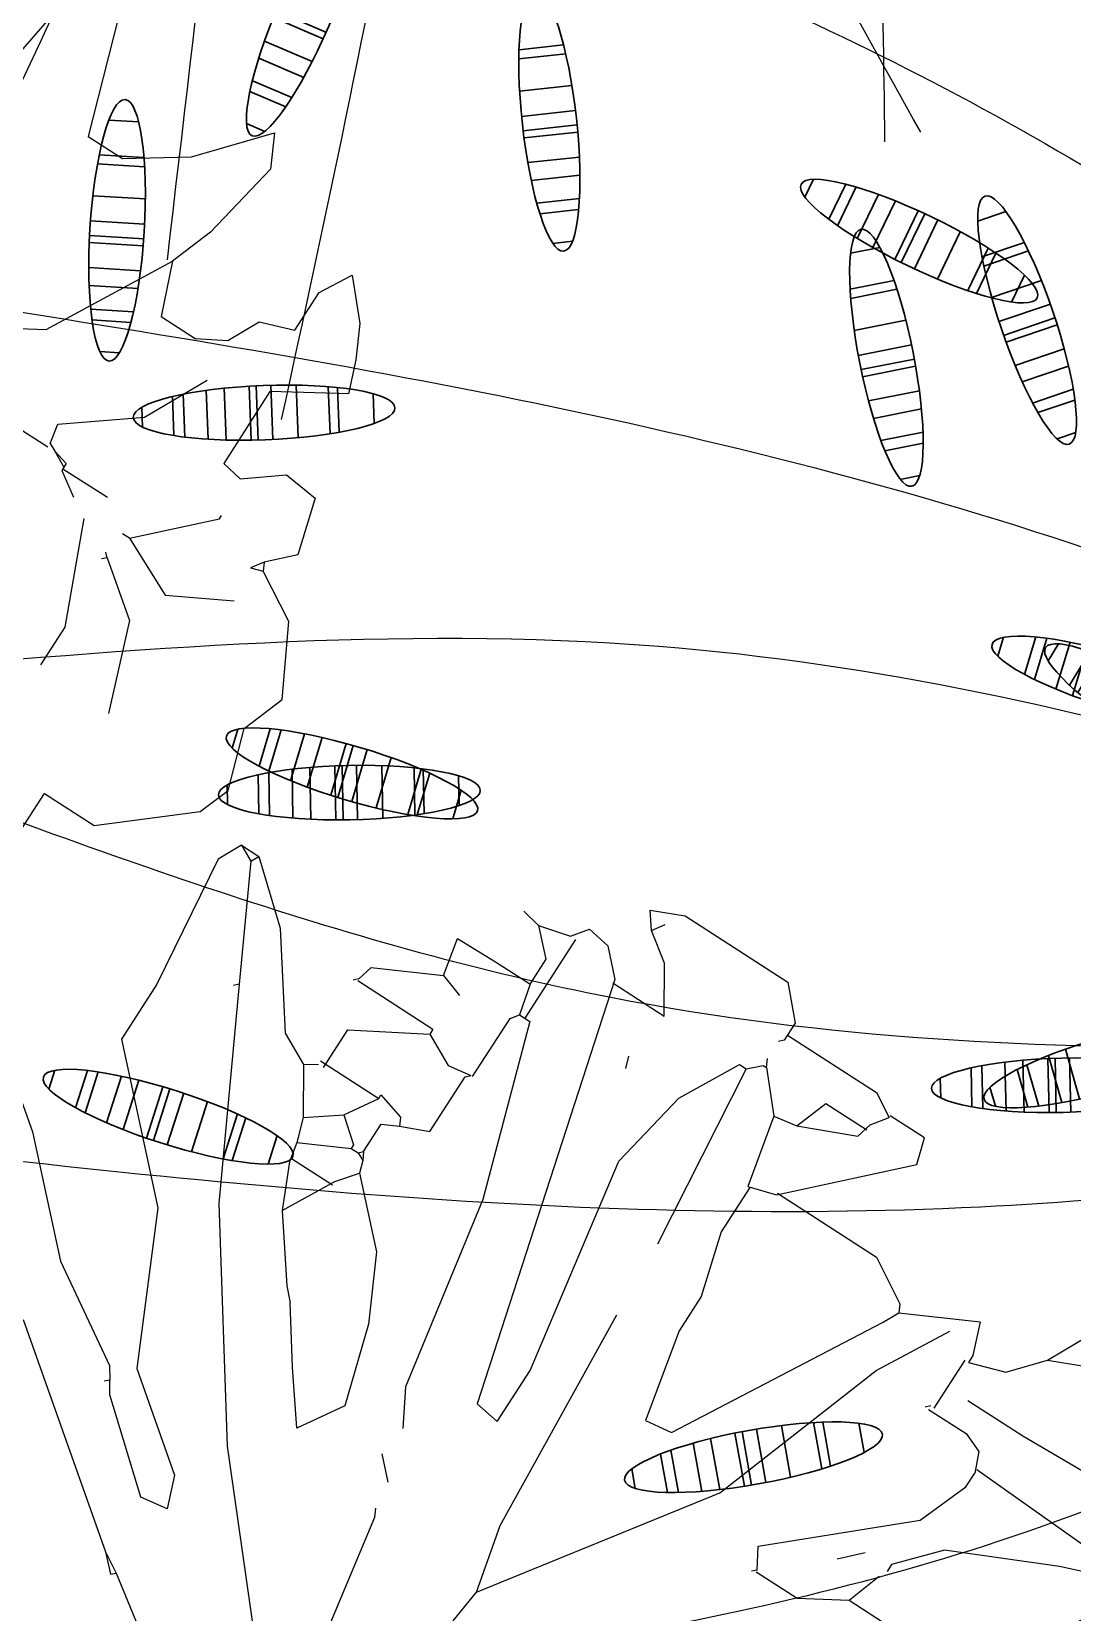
# Model space of a CAD drawing. Header units: metres. Extents: x 1769 to 3632, y 809 to 2652.
# Drawn here: x 2738.8378 to 2738.9946, y 1806.3781 to 1806.6162 of the extents above; entities that cross this region are included whole.
import ezdxf

# ---------------------------------------------------------------- set-up
doc = ezdxf.new("R2010")
doc.units = ezdxf.units.M
doc.header["$LTSCALE"] = 10
doc.layers.add('A-ELEV0', color=7, linetype='Continuous')
doc.layers.add('L-PLNT', color=66, linetype='Continuous')
doc.layers.add('Vegetation - Trees', color=64, linetype='Continuous', lineweight=30)

# ---------------------------------------------------------------- blocks, each defined once
blk = doc.blocks.new('*U110')
at = {"layer": 'Vegetation - Trees'}
for p, q in [((-5.13, 11.36), (-3.23, 12.04)), ((-4.99, 8.06), (-1.24, 9.4)), ((-4.81, 6.96), (-0.69, 8.43)), ((-4.3, 4.62), (0.4, 6.3)), ((-3.82, 2.85), (1.15, 4.62)), ((-3.82, 2.85), (1.15, 4.62)), ((-3.07, 0.42), (2.11, 2.27)), ((-2.84, -0.28), (2.37, 1.58)), ((-2.84, -0.28), (2.37, 1.58)), ((-2.34, -1.67), (2.87, 0.19)), ((-1.39, -4.07), (3.65, -2.26)), ((-0.03, -7.06), (4.49, -5.44)), ((0.4, -7.9), (4.69, -6.36)), ((2.32, -11.02), (5.18, -10)), ((4.49, -12.56), (4.49, -12.56))]:
    blk.add_line(p, q, dxfattribs=at)
blk.add_ellipse((0, 0), major_axis=(4.49, -12.56), ratio=0.207464, dxfattribs=at)
blk = doc.blocks.new('*U106')
at = {"layer": 'Vegetation - Trees'}
for p, q in [((-5.13, 11.36), (-3.23, 12.04)), ((-4.99, 8.06), (-1.24, 9.4)), ((-4.81, 6.96), (-0.69, 8.43)), ((-4.3, 4.62), (0.4, 6.3)), ((-3.82, 2.85), (1.15, 4.62)), ((-3.82, 2.85), (1.15, 4.62)), ((-3.07, 0.42), (2.11, 2.27)), ((-2.84, -0.28), (2.37, 1.58)), ((-2.84, -0.28), (2.37, 1.58)), ((-2.34, -1.67), (2.87, 0.19)), ((-1.39, -4.07), (3.65, -2.26)), ((-0.03, -7.06), (4.49, -5.44)), ((0.4, -7.9), (4.69, -6.36)), ((2.32, -11.02), (5.18, -10)), ((4.49, -12.56), (4.49, -12.56))]:
    blk.add_line(p, q, dxfattribs=at)
blk.add_ellipse((0, 0), major_axis=(4.49, -12.56), ratio=0.207464, dxfattribs=at)
blk = doc.blocks.new('*U104')
at = {"layer": 'Vegetation - Trees'}
for p, q in [((-5.13, 11.36), (-3.23, 12.04)), ((-4.99, 8.06), (-1.24, 9.4)), ((-4.81, 6.96), (-0.69, 8.43)), ((-4.3, 4.62), (0.4, 6.3)), ((-3.82, 2.85), (1.15, 4.62)), ((-3.82, 2.85), (1.15, 4.62)), ((-3.07, 0.42), (2.11, 2.27)), ((-2.84, -0.28), (2.37, 1.58)), ((-2.84, -0.28), (2.37, 1.58)), ((-2.34, -1.67), (2.87, 0.19)), ((-1.39, -4.07), (3.65, -2.26)), ((-0.03, -7.06), (4.49, -5.44)), ((0.4, -7.9), (4.69, -6.36)), ((2.32, -11.02), (5.18, -10)), ((4.49, -12.56), (4.49, -12.56))]:
    blk.add_line(p, q, dxfattribs=at)
blk.add_ellipse((0, 0), major_axis=(4.49, -12.56), ratio=0.207464, dxfattribs=at)
blk = doc.blocks.new('*U125')
at = {"layer": 'Vegetation - Trees'}
for p, q in [((-5.13, 11.36), (-3.23, 12.04)), ((-4.99, 8.06), (-1.24, 9.4)), ((-4.81, 6.96), (-0.69, 8.43)), ((-4.3, 4.62), (0.4, 6.3)), ((-3.82, 2.85), (1.15, 4.62)), ((-3.82, 2.85), (1.15, 4.62)), ((-3.07, 0.42), (2.11, 2.27)), ((-2.84, -0.28), (2.37, 1.58)), ((-2.84, -0.28), (2.37, 1.58)), ((-2.34, -1.67), (2.87, 0.19)), ((-1.39, -4.07), (3.65, -2.26)), ((-0.03, -7.06), (4.49, -5.44)), ((0.4, -7.9), (4.69, -6.36)), ((2.32, -11.02), (5.18, -10)), ((4.49, -12.56), (4.49, -12.56))]:
    blk.add_line(p, q, dxfattribs=at)
blk.add_ellipse((0, 0), major_axis=(4.49, -12.56), ratio=0.207464, dxfattribs=at)
blk = doc.blocks.new('*U117')
at = {"layer": 'Vegetation - Trees'}
for p, q in [((-5.13, 11.36), (-3.23, 12.04)), ((-4.99, 8.06), (-1.24, 9.4)), ((-4.81, 6.96), (-0.69, 8.43)), ((-4.3, 4.62), (0.4, 6.3)), ((-3.82, 2.85), (1.15, 4.62)), ((-3.82, 2.85), (1.15, 4.62)), ((-3.07, 0.42), (2.11, 2.27)), ((-2.84, -0.28), (2.37, 1.58)), ((-2.84, -0.28), (2.37, 1.58)), ((-2.34, -1.67), (2.87, 0.19)), ((-1.39, -4.07), (3.65, -2.26)), ((-0.03, -7.06), (4.49, -5.44)), ((0.4, -7.9), (4.69, -6.36)), ((2.32, -11.02), (5.18, -10)), ((4.49, -12.56), (4.49, -12.56))]:
    blk.add_line(p, q, dxfattribs=at)
at = {"layer": 'Vegetation - Trees', "extrusion": (0, 0, -1)}
blk.add_ellipse((0, 0), major_axis=(4.49, -12.56), ratio=0.207464, dxfattribs=at)
blk = doc.blocks.new('*U116')
at = {"layer": 'Vegetation - Trees'}
for p, q in [((-5.13, 11.36), (-3.23, 12.04)), ((-4.99, 8.06), (-1.24, 9.4)), ((-4.81, 6.96), (-0.69, 8.43)), ((-4.3, 4.62), (0.4, 6.3)), ((-3.82, 2.85), (1.15, 4.62)), ((-3.82, 2.85), (1.15, 4.62)), ((-3.07, 0.42), (2.11, 2.27)), ((-2.84, -0.28), (2.37, 1.58)), ((-2.84, -0.28), (2.37, 1.58)), ((-2.34, -1.67), (2.87, 0.19)), ((-1.39, -4.07), (3.65, -2.26)), ((-0.03, -7.06), (4.49, -5.44)), ((0.4, -7.9), (4.69, -6.36)), ((2.32, -11.02), (5.18, -10)), ((4.49, -12.56), (4.49, -12.56))]:
    blk.add_line(p, q, dxfattribs=at)
at = {"layer": 'Vegetation - Trees', "extrusion": (0, 0, -1)}
blk.add_ellipse((0, 0), major_axis=(4.49, -12.56), ratio=0.207464, dxfattribs=at)
blk = doc.blocks.new('*U115')
at = {"layer": 'Vegetation - Trees'}
for p, q in [((-5.13, 11.36), (-3.23, 12.04)), ((-4.99, 8.06), (-1.24, 9.4)), ((-4.81, 6.96), (-0.69, 8.43)), ((-4.3, 4.62), (0.4, 6.3)), ((-3.82, 2.85), (1.15, 4.62)), ((-3.82, 2.85), (1.15, 4.62)), ((-3.07, 0.42), (2.11, 2.27)), ((-2.84, -0.28), (2.37, 1.58)), ((-2.84, -0.28), (2.37, 1.58)), ((-2.34, -1.67), (2.87, 0.19)), ((-1.39, -4.07), (3.65, -2.26)), ((-0.03, -7.06), (4.49, -5.44)), ((0.4, -7.9), (4.69, -6.36)), ((2.32, -11.02), (5.18, -10)), ((4.49, -12.56), (4.49, -12.56))]:
    blk.add_line(p, q, dxfattribs=at)
at = {"layer": 'Vegetation - Trees', "extrusion": (0, 0, -1)}
blk.add_ellipse((0, 0), major_axis=(4.49, -12.56), ratio=0.207464, dxfattribs=at)
blk = doc.blocks.new('*U114')
at = {"layer": 'Vegetation - Trees'}
for p, q in [((-5.13, 11.36), (-3.23, 12.04)), ((-4.99, 8.06), (-1.24, 9.4)), ((-4.81, 6.96), (-0.69, 8.43)), ((-4.3, 4.62), (0.4, 6.3)), ((-3.82, 2.85), (1.15, 4.62)), ((-3.82, 2.85), (1.15, 4.62)), ((-3.07, 0.42), (2.11, 2.27)), ((-2.84, -0.28), (2.37, 1.58)), ((-2.84, -0.28), (2.37, 1.58)), ((-2.34, -1.67), (2.87, 0.19)), ((-1.39, -4.07), (3.65, -2.26)), ((-0.03, -7.06), (4.49, -5.44)), ((0.4, -7.9), (4.69, -6.36)), ((2.32, -11.02), (5.18, -10)), ((4.49, -12.56), (4.49, -12.56))]:
    blk.add_line(p, q, dxfattribs=at)
at = {"layer": 'Vegetation - Trees', "extrusion": (0, 0, -1)}
blk.add_ellipse((0, 0), major_axis=(4.49, -12.56), ratio=0.207464, dxfattribs=at)
blk = doc.blocks.new('*U113')
at = {"layer": 'Vegetation - Trees'}
for p, q in [((-5.13, 11.36), (-3.23, 12.04)), ((-4.99, 8.06), (-1.24, 9.4)), ((-4.81, 6.96), (-0.69, 8.43)), ((-4.3, 4.62), (0.4, 6.3)), ((-3.82, 2.85), (1.15, 4.62)), ((-3.82, 2.85), (1.15, 4.62)), ((-3.07, 0.42), (2.11, 2.27)), ((-2.84, -0.28), (2.37, 1.58)), ((-2.84, -0.28), (2.37, 1.58)), ((-2.34, -1.67), (2.87, 0.19)), ((-1.39, -4.07), (3.65, -2.26)), ((-0.03, -7.06), (4.49, -5.44)), ((0.4, -7.9), (4.69, -6.36)), ((2.32, -11.02), (5.18, -10)), ((4.49, -12.56), (4.49, -12.56))]:
    blk.add_line(p, q, dxfattribs=at)
at = {"layer": 'Vegetation - Trees', "extrusion": (0, 0, -1)}
blk.add_ellipse((0, 0), major_axis=(4.49, -12.56), ratio=0.207464, dxfattribs=at)
blk = doc.blocks.new('JUNCO PLANTA')
at = {"layer": 'L-PLNT', "color": 61}
for points in [[(1270.64191, 198.69749), (1270.68902, 198.55382), (1270.75023, 198.4467)], [(1270.59136, 198.63288), (1270.6515, 198.5364), (1270.74667, 198.45337)], [(1270.58797, 198.62981), (1270.67816, 198.5606), (1270.75158, 198.45783)], [(1270.51876, 198.58575), (1270.65719, 198.52494), (1270.75787, 198.45364)], [(1270.52767, 198.56322), (1270.70278, 198.47872), (1270.74916, 198.45734)], [(1270.50828, 198.53961), (1270.60476, 198.52284), (1270.74948, 198.44944)], [(1270.50319, 198.5066), (1270.57483, 198.48487), (1270.75649, 198.44609)], [(1270.48064, 198.42661), (1270.59285, 198.45361), (1270.76026, 198.44151)], [(1270.55702, 198.34541), (1270.65538, 198.40326), (1270.75441, 198.4463)], [(1270.59553, 198.22154), (1270.66949, 198.35342), (1270.75023, 198.4467)], [(1270.81039, 198.22694), (1270.79172, 198.33951), (1270.76126, 198.44309)], [(1270.5584, 198.2947), (1270.63604, 198.37775), (1270.74545, 198.44085)], [(1270.69064, 198.17707), (1270.74442, 198.31838), (1270.76425, 198.44015)], [(1270.64044, 198.20663), (1270.66649, 198.30103), (1270.75359, 198.43795)], [(1270.50936, 198.37534), (1270.69749, 198.42445), (1270.74713, 198.43647)], [(1270.6504, 198.20197), (1270.70614, 198.28249), (1270.75537, 198.43711)], [(1270.77058, 198.19548), (1270.78454, 198.30831), (1270.76282, 198.43272)], [(1270.86391, 198.20955), (1270.78098, 198.3854), (1270.75838, 198.43121)]]:
    blk.add_spline(points, degree=3, dxfattribs=at)
for points, knots in [([(1270.50604, 198.53583), (1270.54394, 198.51742), (1270.6247, 198.47821), (1270.71186, 198.45695), (1270.75833, 198.44627)], [0, 0, 0, 0, 0.469345, 1, 1, 1, 1]), ([(1270.49342, 198.4064), (1270.53417, 198.41714), (1270.62097, 198.44002), (1270.71059, 198.44405), (1270.75824, 198.44556)], [0, 0, 0, 0, 0.469397, 1, 1, 1, 1]), ([(1270.89796, 198.21723), (1270.88008, 198.25538), (1270.84199, 198.33667), (1270.78763, 198.40803), (1270.75824, 198.44556)], [0, 0, 0, 0, 0.469397, 1, 1, 1, 1])]:
    blk.add_open_spline(points, degree=3, knots=knots, dxfattribs=at)
at = {"layer": 'L-PLNT', "color": 39, "true_color": 0x473624}
for name, p, xscale, yscale, zscale, rotation in [('*U110', (1270.57897, 198.65651), 0.001213067589091745, 0.001213067589091745, 0.001213067589091745, 18.74647119705082), ('*U104', (1270.62938, 198.64959), 0.001213067589164313, 0.001213067589164313, 0.001213067589164313, 13.84403035338806), ('*U110', (1270.56565, 198.64442), -0.001213067589091745, 0.001213067589091745, 0.001213067589091745, 65.6917273433484), ('*U104', (1270.56765, 198.59358), -0.001213067589164313, 0.001213067589164313, 0.001213067589164313, 70.59416818701116), ('*U106', (1270.56218, 198.561), 0.001213067589200504, 0.001213067589200504, 0.001213067589200504, 60.72488571668537), ('*U125', (1270.52737, 198.55601), -0.001213067589110181, 0.001213067589110181, 0.001213067589110181, 80.34624865467396)]:
    blk.add_blockref(name, p, dxfattribs=dict(at, xscale=xscale, yscale=yscale, zscale=zscale, rotation=rotation))
at = {"layer": 'L-PLNT', "color": 39, "true_color": 0x473624, "extrusion": (0, 0, -1)}
for name, p, xscale, yscale, zscale, rotation in [('*U115', (-1270.69304, 198.35728), 0.001213067589114518, 0.001213067589114518, 0.001213067589114518, 209.0429905508576), ('*U114', (-1270.68759, 198.35381), -0.001213067589089982, 0.001213067589089982, 0.001213067589089982, 233.8321984272498), ('*U113', (-1270.62829, 198.34664), -0.001213067589096973, 0.001213067589096973, 0.001213067589096973, 242.6467863508977), ('*U115', (-1270.73229, 198.33893), -0.001213067589114517, 0.001213067589114517, 0.001213067589114517, 201.0805479739471), ('*U114', (-1270.73312, 198.33252), 0.001213067589089982, 0.001213067589089982, 0.001213067589089982, 176.2913400975548), ('*U113', (-1270.76564, 198.28242), 0.001213067589096973, 0.001213067589096973, 0.001213067589096973, 167.476752173907), ('*U117', (-1270.62445, 198.26307), -0.001213067589192478, 0.001213067589192478, 0.001213067589192478, 214.8448316042075), ('*U116', (-1270.67023, 198.26018), 0.001213067589116789, 0.001213067589116789, 0.001213067589116789, 194.1709552502095), ('*U116', (-1270.6724, 198.25917), -0.001213067589116789, 0.001213067589116789, 0.001213067589116789, 215.9525832745952), ('*U117', (-1270.70397, 198.22589), 0.001213067589192478, 0.001213067589192478, 0.001213067589192478, 195.2787069205972)]:
    blk.add_blockref(name, p, dxfattribs=dict(at, xscale=xscale, yscale=yscale, zscale=zscale, rotation=rotation))
blk = doc.blocks.new('GARRA DE LEON')
at = {"layer": 'L-PLNT', "color": 65, "linetype": 'Continuous'}
for p, q in [((1271.7117, 335.3075), (1271.7821, 335.3903)), ((1271.7821, 335.3903), (1271.8152, 335.4027)), ((1271.8152, 335.4027), (1271.8773, 335.382)), ((1271.8773, 335.382), (1271.9229, 335.3986)), ((1271.9229, 335.3986), (1271.9933, 335.3613)), ((1271.9933, 335.3613), (1272.0223, 335.3116)), ((1272.0554, 335.3323), (1272.0305, 335.3075)), ((1272.1134, 335.3158), (1272.0554, 335.3323)), ((1271.7117, 335.2474), (1271.7117, 335.3075)), ((1272.0181, 335.2992), (1272.0223, 335.3116)), ((1272.0305, 335.3075), (1272.0181, 335.2992)), ((1272.0305, 335.3075), (1272.0223, 335.3116)), ((1272.1175, 335.2785), (1272.1134, 335.3158)), ((1271.9477, 335.2412), (1271.9809, 335.3034)), ((1272.0885, 335.2412), (1272.1175, 335.2785)), ((1272.2211, 335.2868), (1272.1796, 335.2185)), ((1272.2542, 335.2744), (1272.2211, 335.2868)), ((1272.2873, 335.2578), (1272.2542, 335.2744)), ((1271.6703, 335.2474), (1271.7117, 335.2474)), ((1271.9063, 335.2247), (1271.8152, 335.2578)), ((1271.9767, 335.1791), (1272.043, 335.2454)), ((1272.043, 335.2454), (1272.0471, 335.2454)), ((1272.3246, 335.2247), (1272.2873, 335.2578)), ((1271.9767, 335.1791), (1271.9477, 335.2412)), ((1272.0927, 335.2185), (1272.0885, 335.2412)), ((1271.9477, 335.1708), (1271.9063, 335.2247)), ((1272.1796, 335.2185), (1272.0927, 335.2185)), ((1272.2915, 335.206), (1272.3246, 335.2247)), ((1272.2335, 335.1708), (1272.2459, 335.206)), ((1272.2459, 335.206), (1272.2915, 335.206)), ((1271.9767, 335.1791), (1271.9767, 335.1708)), ((1271.8649, 335.1729), (1271.8194, 335.1729)), ((1271.9684, 335.1294), (1271.8649, 335.1729)), ((1271.9477, 335.1708), (1271.9436, 335.1667)), ((1271.9477, 335.1708), (1271.9519, 335.1667)), ((1272.2003, 335.1543), (1272.2335, 335.1708)), ((1272.0885, 335.1253), (1272.1548, 335.1584)), ((1272.1838, 335.1253), (1272.2003, 335.1543)), ((1271.9995, 335.0839), (1271.9995, 335.1377)), ((1272.0347, 335.0549), (1272.0885, 335.1253)), ((1272.1838, 335.0839), (1272.1838, 335.1253)), ((1271.9974, 335.0839), (1271.9809, 335.1087)), ((1272.0015, 335.0839), (1271.9974, 335.0839)), ((1272.0098, 335.0673), (1272.0015, 335.0839)), ((1272.0057, 335.0839), (1272.0015, 335.0839)), ((1272.0098, 335.0673), (1272.0057, 335.0839)), ((1272.2376, 335.0632), (1272.1838, 335.0839)), ((1272.3701, 335.0963), (1272.2832, 335.0797)), ((1272.4033, 335.0797), (1272.3701, 335.0963)), ((1272.014, 335.059), (1272.0098, 335.0673)), ((1272.2832, 335.0797), (1272.2376, 335.0632)), ((1272.337, 335.0218), (1272.4033, 335.0797)), ((1272.0098, 335.0176), (1272.0098, 335.059)), ((1272.014, 335.059), (1272.0347, 335.0549)), ((1272.1092, 334.9928), (1272.2376, 335.0632)), ((1272.2976, 334.9638), (1272.337, 335.0218)), ((1272.0844, 334.9514), (1272.1092, 334.9928)), ((1272.2976, 334.9224), (1272.2976, 334.9638)), ((1272.4695, 334.8644), (1272.2976, 334.9224)), ((1272.3121, 334.8147), (1272.4281, 334.8313)), ((1272.7925, 334.6035), (1272.7677, 334.5372)), ((1272.805, 334.413), (1272.7987, 334.5579)), ((1272.7677, 334.5372), (1272.718, 334.4296)), ((1272.8629, 334.529), (1272.8588, 334.4337)), ((1272.9375, 334.413), (1272.9789, 334.5082)), ((1272.9375, 334.413), (1272.9872, 334.4378)), ((1272.6227, 334.3757), (1272.6227, 334.4254)), ((1272.718, 334.4296), (1272.6766, 334.3923)), ((1272.8588, 334.4337), (1272.8588, 334.3674)), ((1272.7304, 334.3923), (1272.7842, 334.413)), ((1272.7842, 334.413), (1272.8008, 334.413)), ((1272.8215, 334.4047), (1272.8008, 334.413)), ((1272.9043, 334.384), (1272.9375, 334.413)), ((1272.6186, 334.2681), (1272.7304, 334.3923)), ((1272.6766, 334.3923), (1272.6683, 334.3923)), ((1272.8298, 334.384), (1272.8215, 334.4047)), ((1272.5958, 334.3302), (1272.6227, 334.3757)), ((1272.6227, 334.3757), (1272.66, 334.3882)), ((1272.8298, 334.3385), (1272.8298, 334.384)), ((1272.8919, 334.3467), (1272.9043, 334.384)), ((1272.6517, 334.3426), (1272.6724, 334.3633)), ((1272.834, 334.3426), (1272.8919, 334.3426)), ((1272.9002, 334.3467), (1272.8919, 334.3467)), ((1272.9333, 334.3343), (1272.9002, 334.3467)), ((1272.5958, 334.2805), (1272.5958, 334.3302)), ((1272.834, 334.3385), (1272.8298, 334.3343)), ((1272.8961, 334.2598), (1272.9333, 334.3343)), ((1272.834, 334.2722), (1272.9085, 334.3136)), ((1272.5979, 334.2805), (1272.5938, 334.2763)), ((1272.5979, 334.2805), (1272.6186, 334.2681)), ((1272.6434, 334.2059), (1272.834, 334.2722)), ((1272.6683, 334.1314), (1272.8795, 334.2515)), ((1272.8795, 334.2515), (1272.8961, 334.2598)), ((1272.9043, 334.2556), (1272.8961, 334.2598)), ((1272.9313, 334.2101), (1272.9043, 334.2556)), ((1272.424, 334.0527), (1272.6434, 334.2059)), ((1272.9313, 334.09), (1272.9313, 334.2101)), ((1272.9292, 334.09), (1273.0327, 334.1935)), ((1273.0327, 334.1935), (1273.0596, 334.1852)), ((1273.0596, 334.1852), (1273.0596, 334.1438)), ((1273.041, 334.1314), (1273.0576, 334.1438)), ((1273.0721, 334.119), (1273.0576, 334.1438)), ((1272.6642, 334.1024), (1272.6683, 334.1314)), ((1272.9996, 334.0693), (1273.0244, 334.1273)), ((1273.0244, 334.1273), (1273.041, 334.1314)), ((1273.0348, 334.0817), (1273.0348, 334.1314)), ((1273.0721, 334.0113), (1273.0721, 334.119)), ((1272.7594, 334.0817), (1272.6642, 334.1024)), ((1272.9209, 334.061), (1272.9292, 334.09)), ((1272.8008, 334.0817), (1272.7594, 334.0817)), ((1272.8671, 334.0631), (1272.8008, 334.0817)), ((1272.9954, 334.0444), (1272.9996, 334.0693)), ((1272.9996, 334.0693), (1273.0348, 334.0817)), ((1272.3867, 334.0486), (1272.424, 334.0527)), ((1272.424, 334.0527), (1272.4944, 334.0361)), ((1272.9209, 334.0631), (1272.8671, 334.0631)), ((1272.9954, 334.0444), (1272.9209, 334.061)), ((1272.4944, 334.0361), (1272.7387, 334.0196)), ((1273.0327, 334.0113), (1272.9954, 334.0444)), ((1273.0203, 333.9947), (1272.8215, 334.0154)), ((1273.0203, 333.9947), (1273.0327, 334.0072)), ((1273.0327, 334.0072), (1273.0327, 334.0113)), ((1273.0327, 334.0113), (1273.041, 334.0072)), ((1273.0658, 334.0113), (1273.0617, 334.0072)), ((1273.0866, 334.0113), (1273.0658, 334.0113)), ((1273.1176, 333.9823), (1273.0866, 334.0113)), ((1273.0203, 333.9865), (1273.0203, 333.9947)), ((1272.5813, 333.9761), (1272.6434, 333.9761)), ((1272.5855, 333.9492), (1272.5813, 333.9761)), ((1272.6434, 333.9761), (1272.8712, 333.9368)), ((1272.9582, 333.9533), (1273.0203, 333.9865)), ((1273.1176, 333.8581), (1273.1176, 333.9823)), ((1272.2211, 333.9616), (1272.4322, 333.9243)), ((1273.0244, 333.8332), (1272.5855, 333.9492)), ((1272.8712, 333.9368), (1272.9582, 333.9533)), ((1272.4115, 333.7587), (1272.2211, 333.9243)), ((1272.4322, 333.9243), (1272.4405, 333.9202)), ((1272.4902, 333.8953), (1272.4695, 333.9161)), ((1272.5606, 333.8788), (1272.5234, 333.8995)), ((1272.9665, 333.8871), (1272.954, 333.8912)), ((1273.0203, 333.8332), (1273.0203, 333.8953)), ((1273.0203, 333.8953), (1273.0658, 333.8664)), ((1272.7635, 333.8415), (1272.5606, 333.8788)), ((1273.0658, 333.8664), (1273.0866, 333.8374)), ((1273.0866, 333.8374), (1273.099, 333.8457)), ((1273.1031, 333.8249), (1273.1176, 333.8581)), ((1272.2417, 333.7338), (1272.1755, 333.8291)), ((1272.5109, 333.8374), (1272.4654, 333.8084)), ((1272.5938, 333.8125), (1272.5109, 333.8374)), ((1272.9416, 333.7835), (1272.7635, 333.8415)), ((1273.0493, 333.8084), (1273.0244, 333.8332)), ((1273.0866, 333.8374), (1273.1031, 333.8249)), ((1272.66, 333.7794), (1272.5938, 333.8125)), ((1272.4654, 333.8084), (1272.515, 333.7711)), ((1273.0534, 333.7835), (1273.0493, 333.8084)), ((1272.718, 333.7214), (1272.66, 333.7794)), ((1272.9416, 333.7711), (1272.9416, 333.7835)), ((1273.0369, 333.7711), (1273.0534, 333.7835)), ((1272.515, 333.7711), (1272.5689, 333.7338)), ((1272.8588, 333.738), (1272.8629, 333.7628)), ((1272.8588, 333.7587), (1272.8629, 333.7628)), ((1272.8629, 333.7649), (1272.9333, 333.7649)), ((1272.9333, 333.7649), (1272.9416, 333.7711)), ((1273.0369, 333.7773), (1272.9416, 333.7773)), ((1272.9747, 333.7628), (1272.9416, 333.7711)), ((1272.9737, 333.7214), (1272.9737, 333.7628)), ((1273.0037, 333.7628), (1272.9747, 333.7628)), ((1273.0286, 333.738), (1273.0037, 333.7628)), ((1273.0286, 333.738), (1273.0369, 333.7711)), ((1272.6144, 333.6179), (1272.4115, 333.7587)), ((1272.7801, 333.7297), (1272.7925, 333.7587)), ((1272.7925, 333.7587), (1272.8588, 333.7587)), ((1272.2376, 333.7297), (1272.2417, 333.7338)), ((1272.2542, 333.7131), (1272.2417, 333.7338)), ((1272.3246, 333.7421), (1272.3204, 333.7131)), ((1272.3577, 333.7297), (1272.3246, 333.7421)), ((1272.5813, 333.7214), (1272.5689, 333.7338)), ((1272.5813, 333.7214), (1272.5689, 333.7338)), ((1272.8754, 333.7049), (1272.8588, 333.738)), ((1273.0286, 333.738), (1273.0327, 333.7173)), ((1272.2542, 333.7131), (1272.2376, 333.7297)), ((1272.4281, 333.6386), (1272.3577, 333.7297)), ((1272.6434, 333.6759), (1272.5813, 333.7214)), ((1272.6973, 333.7049), (1272.718, 333.7214)), ((1272.7304, 333.7173), (1272.718, 333.7214)), ((1272.7346, 333.709), (1272.7304, 333.7173)), ((1272.7387, 333.7131), (1272.7304, 333.7173)), ((1272.7718, 333.7131), (1272.7801, 333.7297)), ((1272.7884, 333.7256), (1272.7801, 333.7297)), ((1272.7967, 333.6966), (1272.7884, 333.7256)), ((1272.9727, 333.6759), (1272.9737, 333.7214)), ((1272.4074, 333.5144), (1272.2542, 333.7131)), ((1272.3204, 333.7131), (1272.3908, 333.6303)), ((1272.6434, 333.6759), (1272.6973, 333.7049)), ((1272.6931, 333.6552), (1272.6931, 333.7049)), ((1272.7097, 333.651), (1272.7346, 333.7007)), ((1272.7346, 333.709), (1272.7387, 333.7131)), ((1272.7346, 333.7007), (1272.7346, 333.709)), ((1272.7387, 333.7007), (1272.7346, 333.7007)), ((1272.7387, 333.7131), (1272.7718, 333.7131)), ((1272.7594, 333.6759), (1272.7387, 333.7007)), ((1272.834, 333.6324), (1272.8754, 333.7049)), ((1272.8816, 333.7049), (1272.8754, 333.7049)), ((1272.8816, 333.6137), (1272.8816, 333.7049)), ((1272.9333, 333.6841), (1272.925, 333.709)), ((1272.7594, 333.6759), (1272.7925, 333.6966)), ((1272.7925, 333.6262), (1272.7925, 333.6966)), ((1272.7925, 333.6966), (1272.7967, 333.6966)), ((1272.9002, 333.6179), (1272.9333, 333.6841)), ((1272.9333, 333.6841), (1272.9727, 333.6759)), ((1272.689, 333.6552), (1272.6434, 333.6759)), ((1272.7346, 333.6427), (1272.7594, 333.6759)), ((1272.7097, 333.651), (1272.689, 333.6552)), ((1272.7346, 333.6427), (1272.7097, 333.651)), ((1272.5772, 333.5682), (1272.4281, 333.6386)), ((1272.7801, 333.6137), (1272.7346, 333.6427)), ((1272.3908, 333.6303), (1272.4033, 333.622)), ((1272.4033, 333.622), (1272.3991, 333.6179)), ((1272.4157, 333.6137), (1272.4033, 333.622)), ((1272.8132, 333.5144), (1272.6144, 333.6179)), ((1272.7801, 333.6137), (1272.7884, 333.6262)), ((1272.7884, 333.6324), (1272.834, 333.6324)), ((1272.8836, 333.6137), (1272.9002, 333.6179)), ((1272.4778, 333.5144), (1272.4157, 333.6137)), ((1272.7967, 333.5806), (1272.7801, 333.6137)), ((1272.8836, 333.6137), (1272.8795, 333.6096)), ((1272.8836, 333.5185), (1272.7967, 333.5806)), ((1272.7014, 333.444), (1272.5772, 333.5682)), ((1272.573, 333.4191), (1272.4778, 333.5144)), ((1272.8132, 333.5144), (1272.8091, 333.5102)), ((1272.925, 333.4564), (1272.8132, 333.5144)), ((1272.9333, 333.4605), (1272.8836, 333.5185)), ((1272.925, 333.4564), (1272.9333, 333.4605)), ((1272.9333, 333.4398), (1272.9333, 333.4605)), ((1272.7677, 333.444), (1272.7014, 333.444)), ((1272.9085, 333.4274), (1272.7677, 333.444)), ((1272.9333, 333.4398), (1272.925, 333.4564)), ((1272.9333, 333.4398), (1272.9085, 333.4274)), ((1272.6683, 333.2949), (1272.573, 333.4191))]:
    blk.add_line(p, q, dxfattribs=at)
blk = doc.blocks.new('RPA')
at = {"layer": 'L-PLNT', "rotation": 207.1846337181579}
for name, p, xscale, yscale, zscale in [('JUNCO PLANTA', (1266.13302, 1320.23868), -1.219505756586727, 1.219505756586728, 1.219505756586728), ('GARRA DE LEON', (2564.824, 1770.77914), -0.1480433124992555, 0.1480433124992555, 0.1480433124992558), ('JUNCO PLANTA', (1266.13082, 1319.74731), -1.219505756586727, 1.219505756586728, 1.219505756586728), ('GARRA DE LEON', (2564.80717, 1770.43687), -0.1480433124992555, 0.1480433124992555, 0.1480433124992558)]:
    blk.add_blockref(name, p, dxfattribs=dict(at, xscale=xscale, yscale=yscale, zscale=zscale))

msp = doc.modelspace()

# ---------------------------------------------------------------- block references
at = {"layer": 'A-ELEV0', "ltscale": 0.01, "rotation": 29.99800635700696}
msp.add_blockref('RPA', (1259.184, -1140.7268), dxfattribs=at)

doc.saveas('drawing.dxf')
